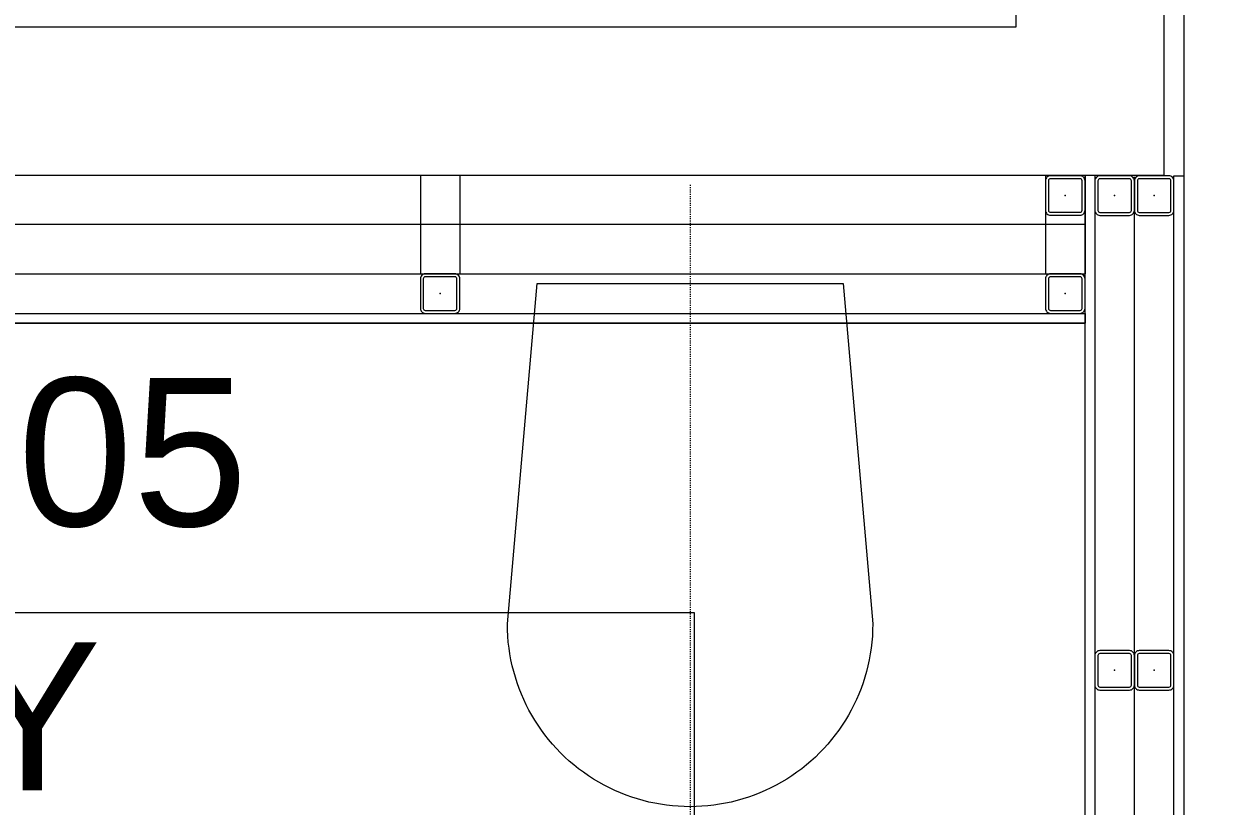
# Model space of a CAD drawing. Extents: x -1417 to 34975, y -245 to 8298.
# Drawn here: x 31312.8 to 31433, y 3393.6 to 3472.8 of the extents above; entities that cross this region are included whole.
import ezdxf
from ezdxf.enums import TextEntityAlignment as Align

# ---------------------------------------------------------------- set-up
doc = ezdxf.new("R2010")
doc.units = 0
doc.linetypes.add('DOT2', pattern=[0.125, 0, -0.125])
doc.layers.get('0').update_dxf_attribs({"color": 9, "lineweight": 9})
for name, color, linetype, lineweight in [('00', 9, 'Continuous', 9), ('05V', 9, 'Continuous', 9), ('06D', 9, 'Continuous', 9), ('10', 9, 'Continuous', 9), ('11', 9, 'Continuous', 9), ('21_MAHAL', 9, 'Continuous', 9), ('33', 9, 'BATTING', 9)]:
    doc.layers.add(name, color=color, linetype=linetype, lineweight=lineweight)
doc.styles.add('Arial', font='arial.ttf', dxfattribs={"height": 2.5})
doc.styles.add('MuuM_TEXT-STANDART', font='ARIALN.TTF')
doc.linetypes.add('BATTING', pattern='A,0.0001,-0.1,[134,ltypeshp.shx,S=0.1,R=0,X=-0.1,Y=0],-0.2,[134,ltypeshp.shx,S=0.1,R=180,X=0.1,Y=0],-0.1', length=0.4001)

# ---------------------------------------------------------------- blocks, each defined once
blk = doc.blocks.new('p-klozet')
at = {"linetype": 'DOT2'}
blk.add_lwpolyline([(0, 10), (0, -60)], dxfattribs=at)
blk.add_lwpolyline([(-15.5, 0), (15.5, 0), (18.5, -34.47, -1.001588), (-18.5, -34.47)], format="xyb", close=True)
blk = doc.blocks.new('Prf-40x40')
for points in [[(1.5, -2), (-1.5, -2, -0.414214), (-2, -1.5), (-2, 1.5, -0.414214), (-1.5, 2), (1.5, 2, -0.414214), (2, 1.5), (2, -1.5, -0.414214)], [(1.5, -1.7), (-1.5, -1.7, -0.414214), (-1.7, -1.5), (-1.7, 1.5, -0.414214), (-1.5, 1.7), (1.5, 1.7, -0.414214), (1.7, 1.5), (1.7, -1.5, -0.414214)]]:
    blk.add_lwpolyline(points, format="xyb", close=True)
blk.add_point((0, 0))
blk = doc.blocks.new('0_roomno2')
blk.add_lwpolyline([(19.375, -10.5), (0, -10.5), (0, 0), (19.375, 0)], close=True)
at = {"style": 'Arial'}
blk.add_attdef('ODANO', (0, 1.17), '', height=2, dxfattribs=at)
blk.add_attdef('MEKANADI', text='', height=2, dxfattribs=at).set_placement((0.35, -3), align=Align.BOTTOM_LEFT)
at = {"style": 'MuuM_TEXT-STANDART', "width": 0.6}
for tag, p in [('YER01', (10, -4.5)), ('TAVAN01', (13.75, -4.5)), ('DUVAR01', (17.5, -4.5)), ('YER02', (10, -6.75)), ('TAVAN02', (13.75, -6.75)), ('DUVAR02', (17.5, -6.75)), ('YER03', (10, -9)), ('TAVAN03', (13.75, -9)), ('DUVAR03', (17.5, -9))]:
    blk.add_attdef(tag, text='', height=1.5, dxfattribs=at).set_placement(p, align=Align.MIDDLE_CENTER)
for tag, p in [('M2', (0.35, -4.875)), ('TEMIZTAVANYUKSEKLIGI', (1.8, -8.608))]:
    blk.add_attdef(tag, text='', height=1.5, dxfattribs=at).set_placement(p, align=Align.MIDDLE_LEFT)

msp = doc.modelspace()

# ---------------------------------------------------------------- linework, layer by layer
at = {"layer": '00'}
for points in [[(30798.33, 3405), (30798.33, 3457.5), (31428.33, 3457.5), (31428.33, 3657.5), (31458.33, 3657.5), (31458.33, 3672.5), (31428.33, 3672.5), (31428.33, 3737.5), (31413.33, 3737.5), (31413.33, 3557.5), (31378.33, 3557.5), (31378.33, 3542.5), (31413.33, 3542.5)], [(31413.33, 3542.5), (31413.33, 3472.5), (31028.33, 3472.5), (31028.33, 3542.5), (31008.33, 3542.5), (31008.33, 3472.5), (30798.33, 3472.5), (30798.33, 3542.5), (30778.33, 3542.5), (30778.33, 3405)]]:
    msp.add_lwpolyline(points, dxfattribs=at)
at = {"layer": '06D'}
for points in [[(31411.33, 3559.5), (31411.33, 3559.5), (31411.33, 3559.5), (31411.33, 3559.5), (31411.33, 3739.5), (31430.33, 3739.5), (31430.33, 3674.5), (31460.33, 3674.5), (31460.33, 3655.5), (31430.33, 3655.5), (31430.33, 3484.47), (31430.33, 3484.47), (31430.33, 3455.5), (31430.33, 3455.5)], [(31353.01, 3457.5), (31353.01, 3447.5)], [(31357.01, 3457.5), (31357.01, 3447.5)], [(31416.33, 3457.5), (31416.33, 3447.5)], [(31420.33, 3457.5), (31420.33, 3447.5)], [(31237.33, 3447.5), (31420.33, 3447.5)], [(31233.33, 3442.5), (31420.33, 3442.5)]]:
    msp.add_lwpolyline(points, dxfattribs=at)
at = {"layer": '11'}
for points in [[(31421.33, 3287.43), (31420.33, 3287.43), (31420.33, 3457.5), (31421.33, 3457.5)], [(31430.33, 3277.43), (31429.33, 3277.43), (31429.33, 3457.43), (31430.33, 3457.43)], [(31233.33, 3442.5), (31233.33, 3443.5), (31420.33, 3443.5), (31420.33, 3442.5)]]:
    msp.add_lwpolyline(points, close=True, dxfattribs=at)
at = {"layer": '33', "ltscale": 0.3}
for points in [[(31425.33, 3287.43), (31425.33, 3457.33)], [(31420.23, 3452.5), (31233.33, 3452.5)]]:
    msp.add_lwpolyline(points, dxfattribs=at)

# ---------------------------------------------------------------- block references
at = {"layer": '05V'}
msp.add_blockref('p-klozet', (31380.33, 3446.51), dxfattribs=at)
at = {"layer": '10', "xscale": -1, "rotation": 270}
for p in [(31418.33, 3455.44), (31423.33, 3455.43), (31427.33, 3455.43), (31355.01, 3445.5), (31418.33, 3445.5), (31423.33, 3407.33), (31427.33, 3407.33)]:
    msp.add_blockref('Prf-40x40', p, dxfattribs=at)
at = {"layer": '21_MAHAL'}
ref = msp.add_blockref('0_roomno2', (31235.42, 3413.18), dxfattribs=dict(at, xscale=7.5, yscale=7.5, zscale=7.5))
ref.add_attrib('ODANO', 'VW-ÇK-05', (31235.42, 3421.95), dxfattribs={"layer": '0', "height": 15, "style": 'Arial'})
ref.add_attrib('MEKANADI', 'WC BAY', dxfattribs={"layer": '0', "height": 15, "style": 'Arial'}).set_placement((31238.05, 3390.68), align=Align.BOTTOM_LEFT)

doc.saveas('drawing.dxf')
